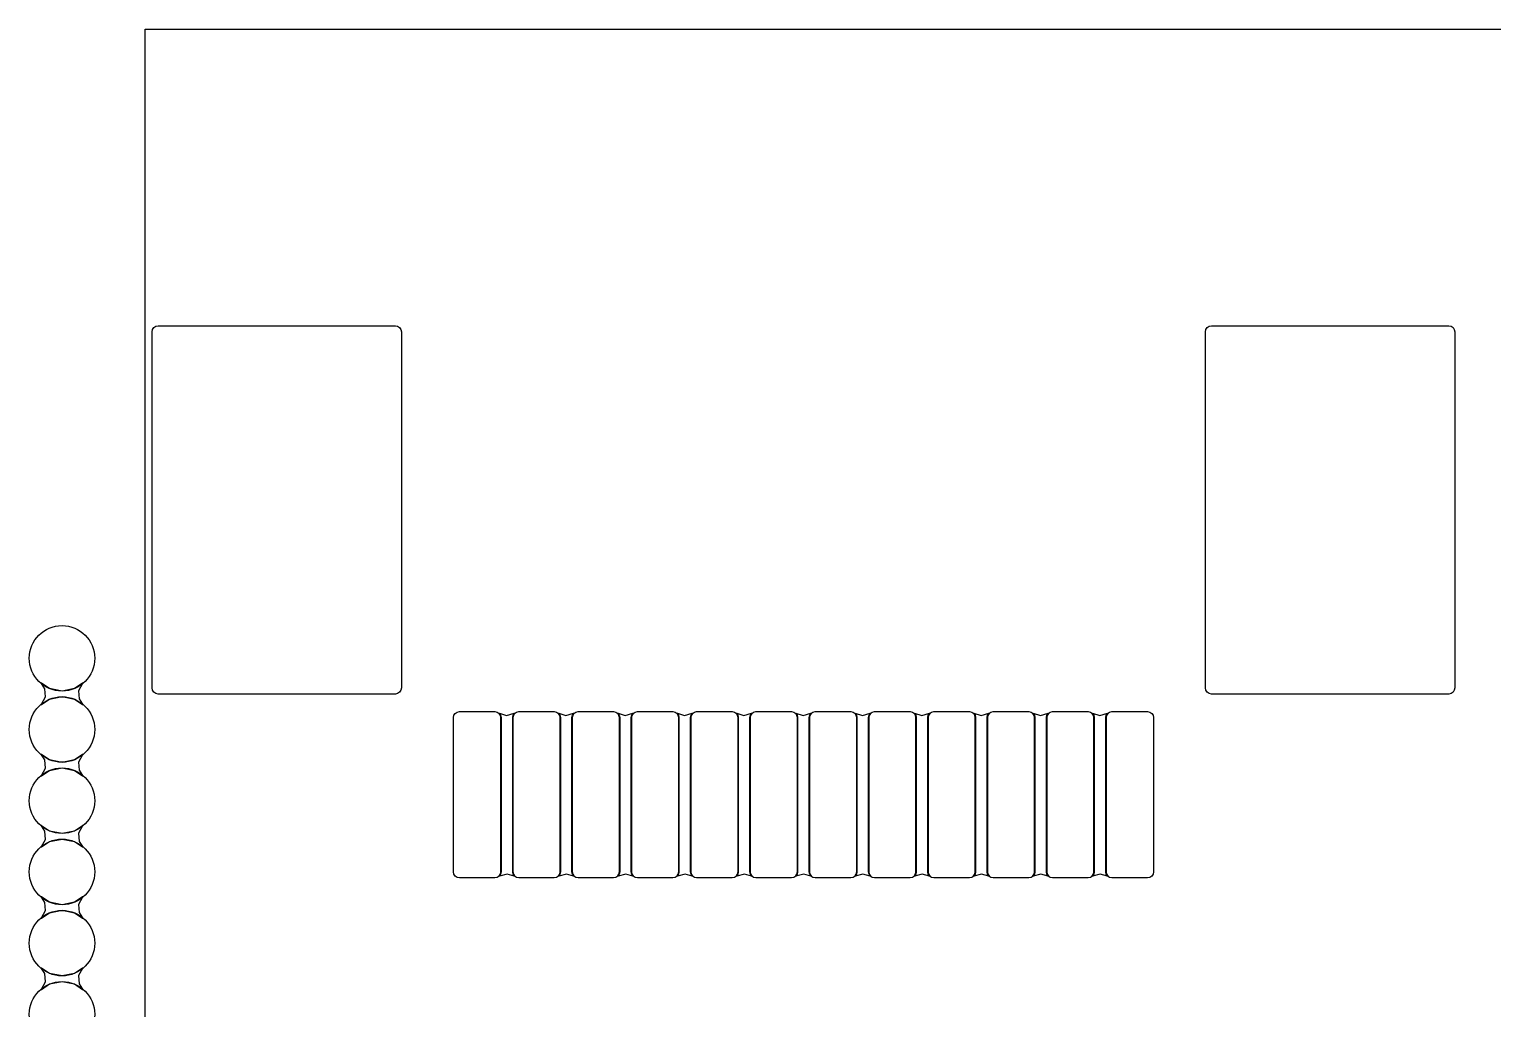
# Model space of a CAD drawing. Extents: x -27 to 356, y -111 to 35.
# Drawn here: x -22 to -9.66, y -60.45 to -52.2 of the extents above; entities that cross this region are included whole.
import ezdxf

# ---------------------------------------------------------------- set-up
doc = ezdxf.new("R2010")
doc.units = 0
doc.layers.add('BLACK', color=7, linetype='CONTINUOUS')

msp = doc.modelspace()

# ---------------------------------------------------------------- linework, layer by layer
at = {"layer": 'BLACK', "linetype": 'CONTINUOUS'}
for p, q in [((-21.025, -68.1983), (-21.025, -52.1983)), ((-21.025, -52.1983), (238.81, -52.1983)), ((-21.025, -68.1983), (-21.025, -52.1983)), ((-21.025, -52.1983), (238.81, -52.1983)), ((-20.966, -54.7483), (-20.9621, -54.7288)), ((-20.966, -57.7483), (-20.966, -54.7483)), ((-20.9621, -54.7288), (-20.9511, -54.7122)), ((-20.9511, -54.7122), (-20.9345, -54.7012)), ((-20.9345, -54.7012), (-20.915, -54.6973)), ((-20.915, -54.6973), (-18.915, -54.6973)), ((-18.915, -54.6973), (-18.8955, -54.7012)), ((-18.8955, -54.7012), (-18.8789, -54.7122)), ((-18.8789, -54.7122), (-18.8679, -54.7288)), ((-18.8679, -54.7288), (-18.864, -54.7483)), ((-18.864, -54.7483), (-18.864, -57.7483)), ((-12.086, -54.7483), (-12.0821, -54.7288)), ((-12.086, -57.7483), (-12.086, -54.7483)), ((-12.0821, -54.7288), (-12.0711, -54.7122)), ((-12.0711, -54.7122), (-12.0545, -54.7012)), ((-12.0545, -54.7012), (-12.035, -54.6973)), ((-12.035, -54.6973), (-10.035, -54.6973)), ((-10.035, -54.6973), (-10.0155, -54.7012)), ((-10.0155, -54.7012), (-9.99894, -54.7122)), ((-9.99894, -54.7122), (-9.98788, -54.7288)), ((-9.98788, -54.7288), (-9.984, -54.7483)), ((-9.984, -54.7483), (-9.984, -57.7483)), ((-21.9011, -57.707), (-21.8996, -57.7056)), ((-21.9005, -57.7089), (-21.9011, -57.707)), ((-21.8983, -57.7112), (-21.9005, -57.7089)), ((-21.8996, -57.7056), (-21.898, -57.7059)), ((-21.87, -57.7553), (-21.8983, -57.7112)), ((-21.898, -57.7059), (-21.8298, -57.7514)), ((-21.6202, -57.7514), (-21.552, -57.7059)), ((-21.5517, -57.7111), (-21.585, -57.7722)), ((-21.552, -57.7059), (-21.55, -57.7057)), ((-21.5495, -57.7089), (-21.5517, -57.7111)), ((-21.55, -57.7057), (-21.5489, -57.7074)), ((-21.5489, -57.7074), (-21.5495, -57.7089)), ((-21.8983, -57.8855), (-21.865, -57.8244)), ((-21.8298, -57.8452), (-21.898, -57.8907)), ((-21.865, -57.8244), (-21.87, -57.7553)), ((-21.8298, -57.7514), (-21.725, -57.7723)), ((-21.725, -57.8243), (-21.8298, -57.8452)), ((-21.725, -57.7723), (-21.6202, -57.7514)), ((-21.6202, -57.8452), (-21.725, -57.8243)), ((-21.552, -57.8907), (-21.6202, -57.8452)), ((-21.585, -57.7722), (-21.58, -57.8413)), ((-21.58, -57.8413), (-21.5517, -57.8854)), ((-20.9621, -57.7678), (-20.966, -57.7483)), ((-20.9511, -57.7844), (-20.9621, -57.7678)), ((-20.9345, -57.7954), (-20.9511, -57.7844)), ((-20.915, -57.7993), (-20.9345, -57.7954)), ((-18.915, -57.7993), (-20.915, -57.7993)), ((-18.8955, -57.7954), (-18.915, -57.7993)), ((-18.8789, -57.7844), (-18.8955, -57.7954)), ((-18.8679, -57.7678), (-18.8789, -57.7844)), ((-18.864, -57.7483), (-18.8679, -57.7678)), ((-12.0821, -57.7678), (-12.086, -57.7483)), ((-12.0711, -57.7844), (-12.0821, -57.7678)), ((-12.0545, -57.7954), (-12.0711, -57.7844)), ((-12.035, -57.7993), (-12.0545, -57.7954)), ((-10.035, -57.7993), (-12.035, -57.7993)), ((-10.0155, -57.7954), (-10.035, -57.7993)), ((-9.99894, -57.7844), (-10.0155, -57.7954)), ((-9.98788, -57.7678), (-9.99894, -57.7844)), ((-9.984, -57.7483), (-9.98788, -57.7678)), ((-21.9011, -57.8892), (-21.9005, -57.8877)), ((-21.9, -57.8909), (-21.9011, -57.8892)), ((-21.9005, -57.8877), (-21.8983, -57.8855)), ((-21.898, -57.8907), (-21.9, -57.8909)), ((-21.5504, -57.891), (-21.552, -57.8907)), ((-21.5517, -57.8854), (-21.5495, -57.8877)), ((-21.5489, -57.8896), (-21.5504, -57.891)), ((-21.5495, -57.8877), (-21.5489, -57.8896)), ((-18.426, -57.9983), (-18.4221, -57.9788)), ((-18.4221, -57.9788), (-18.4111, -57.9622)), ((-18.4111, -57.9622), (-18.3945, -57.9512)), ((-18.3945, -57.9512), (-18.375, -57.9473)), ((-18.375, -57.9473), (-18.075, -57.9473)), ((-18.075, -57.9473), (-18.0555, -57.9512)), ((-18.0555, -57.9512), (-18.0389, -57.9622)), ((-18.0399, -57.9625), (-18.0383, -57.9614)), ((-18.0398, -57.9645), (-18.0399, -57.9625)), ((-18.0298, -57.9796), (-18.0398, -57.9645)), ((-18.0389, -57.9622), (-18.0279, -57.9788)), ((-18.0383, -57.9614), (-18.0376, -57.9615)), ((-18.0376, -57.9615), (-17.9772, -57.9804)), ((-18.026, -57.9985), (-18.0298, -57.9796)), ((-18.0279, -57.9788), (-18.024, -57.9983)), ((-17.9772, -57.9804), (-17.9123, -57.9613)), ((-17.926, -57.9983), (-17.9221, -57.9788)), ((-17.9202, -57.9796), (-17.924, -57.9985)), ((-17.9221, -57.9788), (-17.9111, -57.9622)), ((-17.9101, -57.9644), (-17.9202, -57.9796)), ((-17.9123, -57.9613), (-17.9104, -57.9618)), ((-17.9111, -57.9622), (-17.8945, -57.9512)), ((-17.9104, -57.9618), (-17.9098, -57.9637)), ((-17.9098, -57.9637), (-17.9101, -57.9644)), ((-17.8945, -57.9512), (-17.875, -57.9473)), ((-17.875, -57.9473), (-17.575, -57.9473)), ((-17.575, -57.9473), (-17.5555, -57.9512)), ((-17.5555, -57.9512), (-17.5389, -57.9622)), ((-17.5399, -57.9625), (-17.5383, -57.9614)), ((-17.5398, -57.9645), (-17.5399, -57.9625)), ((-17.5298, -57.9796), (-17.5398, -57.9645)), ((-17.5389, -57.9622), (-17.5279, -57.9788)), ((-17.5383, -57.9614), (-17.5376, -57.9615)), ((-17.5376, -57.9615), (-17.4772, -57.9804)), ((-17.526, -57.9985), (-17.5298, -57.9796)), ((-17.5279, -57.9788), (-17.524, -57.9983)), ((-17.4772, -57.9804), (-17.4123, -57.9613)), ((-17.426, -57.9983), (-17.4221, -57.9788)), ((-17.4202, -57.9796), (-17.424, -57.9985)), ((-17.4221, -57.9788), (-17.4111, -57.9622)), ((-17.4101, -57.9644), (-17.4202, -57.9796)), ((-17.4123, -57.9613), (-17.4104, -57.9618)), ((-17.4111, -57.9622), (-17.3945, -57.9512)), ((-17.4104, -57.9618), (-17.4098, -57.9637)), ((-17.4098, -57.9637), (-17.4101, -57.9644)), ((-17.3945, -57.9512), (-17.375, -57.9473)), ((-17.375, -57.9473), (-17.075, -57.9473)), ((-17.075, -57.9473), (-17.0555, -57.9512)), ((-17.0555, -57.9512), (-17.0389, -57.9622)), ((-17.0399, -57.9625), (-17.0383, -57.9614)), ((-17.0398, -57.9645), (-17.0399, -57.9625)), ((-17.0298, -57.9796), (-17.0398, -57.9645)), ((-17.0389, -57.9622), (-17.0279, -57.9788)), ((-17.0383, -57.9614), (-17.0376, -57.9615)), ((-17.0376, -57.9615), (-16.9772, -57.9804)), ((-17.026, -57.9985), (-17.0298, -57.9796)), ((-17.0279, -57.9788), (-17.024, -57.9983)), ((-16.9772, -57.9804), (-16.9123, -57.9613)), ((-16.926, -57.9983), (-16.9221, -57.9788)), ((-16.9202, -57.9796), (-16.924, -57.9985)), ((-16.9221, -57.9788), (-16.9111, -57.9622)), ((-16.9101, -57.9644), (-16.9202, -57.9796)), ((-16.9123, -57.9613), (-16.9104, -57.9618)), ((-16.9111, -57.9622), (-16.8945, -57.9512)), ((-16.9104, -57.9618), (-16.9098, -57.9637)), ((-16.9098, -57.9637), (-16.9101, -57.9644)), ((-16.8945, -57.9512), (-16.875, -57.9473)), ((-16.875, -57.9473), (-16.575, -57.9473)), ((-16.575, -57.9473), (-16.5555, -57.9512)), ((-16.5555, -57.9512), (-16.5389, -57.9622)), ((-16.5399, -57.9625), (-16.5383, -57.9614)), ((-16.5398, -57.9645), (-16.5399, -57.9625)), ((-16.5298, -57.9796), (-16.5398, -57.9645)), ((-16.5389, -57.9622), (-16.5279, -57.9788)), ((-16.5383, -57.9614), (-16.5376, -57.9615)), ((-16.5376, -57.9615), (-16.4772, -57.9804)), ((-16.526, -57.9985), (-16.5298, -57.9796)), ((-16.5279, -57.9788), (-16.524, -57.9983)), ((-16.4772, -57.9804), (-16.4123, -57.9613)), ((-16.426, -57.9983), (-16.4221, -57.9788)), ((-16.4202, -57.9796), (-16.424, -57.9985)), ((-16.4221, -57.9788), (-16.4111, -57.9622)), ((-16.4101, -57.9644), (-16.4202, -57.9796)), ((-16.4123, -57.9613), (-16.4104, -57.9618)), ((-16.4111, -57.9622), (-16.3945, -57.9512)), ((-16.4104, -57.9618), (-16.4098, -57.9637)), ((-16.4098, -57.9637), (-16.4101, -57.9644)), ((-16.3945, -57.9512), (-16.375, -57.9473)), ((-16.375, -57.9473), (-16.075, -57.9473)), ((-16.075, -57.9473), (-16.0555, -57.9512)), ((-16.0555, -57.9512), (-16.0389, -57.9622)), ((-16.0399, -57.9625), (-16.0383, -57.9614)), ((-16.0398, -57.9645), (-16.0399, -57.9625)), ((-16.0298, -57.9796), (-16.0398, -57.9645)), ((-16.0389, -57.9622), (-16.0279, -57.9788)), ((-16.0383, -57.9614), (-16.0376, -57.9615)), ((-16.0376, -57.9615), (-15.9772, -57.9804)), ((-16.026, -57.9985), (-16.0298, -57.9796)), ((-16.0279, -57.9788), (-16.024, -57.9983)), ((-15.9772, -57.9804), (-15.9123, -57.9613)), ((-15.926, -57.9983), (-15.9221, -57.9788)), ((-15.9202, -57.9796), (-15.924, -57.9985)), ((-15.9221, -57.9788), (-15.9111, -57.9622)), ((-15.9101, -57.9644), (-15.9202, -57.9796)), ((-15.9123, -57.9613), (-15.9104, -57.9618)), ((-15.9111, -57.9622), (-15.8945, -57.9512)), ((-15.9104, -57.9618), (-15.9098, -57.9637)), ((-15.9098, -57.9637), (-15.9101, -57.9644)), ((-15.8945, -57.9512), (-15.875, -57.9473)), ((-15.875, -57.9473), (-15.575, -57.9473)), ((-15.575, -57.9473), (-15.5555, -57.9512)), ((-15.5555, -57.9512), (-15.5389, -57.9622)), ((-15.5399, -57.9625), (-15.5383, -57.9614)), ((-15.5398, -57.9645), (-15.5399, -57.9625)), ((-15.5298, -57.9796), (-15.5398, -57.9645)), ((-15.5389, -57.9622), (-15.5279, -57.9788)), ((-15.5383, -57.9614), (-15.5376, -57.9615)), ((-15.5376, -57.9615), (-15.4772, -57.9804)), ((-15.526, -57.9985), (-15.5298, -57.9796)), ((-15.5279, -57.9788), (-15.524, -57.9983)), ((-15.4772, -57.9804), (-15.4123, -57.9613)), ((-15.426, -57.9983), (-15.4221, -57.9788)), ((-15.4202, -57.9796), (-15.424, -57.9985)), ((-15.4221, -57.9788), (-15.4111, -57.9622)), ((-15.4101, -57.9644), (-15.4202, -57.9796)), ((-15.4123, -57.9613), (-15.4104, -57.9618)), ((-15.4111, -57.9622), (-15.3945, -57.9512)), ((-15.4104, -57.9618), (-15.4098, -57.9637)), ((-15.4098, -57.9637), (-15.4101, -57.9644)), ((-15.3945, -57.9512), (-15.375, -57.9473)), ((-15.375, -57.9473), (-15.075, -57.9473)), ((-15.075, -57.9473), (-15.0555, -57.9512)), ((-15.0555, -57.9512), (-15.0389, -57.9622)), ((-15.0399, -57.9625), (-15.0383, -57.9614)), ((-15.0398, -57.9645), (-15.0399, -57.9625)), ((-15.0298, -57.9796), (-15.0398, -57.9645)), ((-15.0389, -57.9622), (-15.0279, -57.9788)), ((-15.0383, -57.9614), (-15.0376, -57.9615)), ((-15.0376, -57.9615), (-14.9772, -57.9804)), ((-15.026, -57.9985), (-15.0298, -57.9796)), ((-15.0279, -57.9788), (-15.024, -57.9983)), ((-14.9772, -57.9804), (-14.9123, -57.9613)), ((-14.926, -57.9983), (-14.9221, -57.9788)), ((-14.9202, -57.9796), (-14.924, -57.9985)), ((-14.9221, -57.9788), (-14.9111, -57.9622)), ((-14.9101, -57.9644), (-14.9202, -57.9796)), ((-14.9123, -57.9613), (-14.9104, -57.9618)), ((-14.9111, -57.9622), (-14.8945, -57.9512)), ((-14.9104, -57.9618), (-14.9098, -57.9637)), ((-14.9098, -57.9637), (-14.9101, -57.9644)), ((-14.8945, -57.9512), (-14.875, -57.9473)), ((-14.875, -57.9473), (-14.575, -57.9473)), ((-14.575, -57.9473), (-14.5555, -57.9512)), ((-14.5555, -57.9512), (-14.5389, -57.9622)), ((-14.5399, -57.9625), (-14.5383, -57.9614)), ((-14.5398, -57.9645), (-14.5399, -57.9625)), ((-14.5298, -57.9796), (-14.5398, -57.9645)), ((-14.5389, -57.9622), (-14.5279, -57.9788)), ((-14.5383, -57.9614), (-14.5376, -57.9615)), ((-14.5376, -57.9615), (-14.4772, -57.9804)), ((-14.526, -57.9985), (-14.5298, -57.9796)), ((-14.5279, -57.9788), (-14.524, -57.9983)), ((-14.4772, -57.9804), (-14.4123, -57.9613)), ((-14.426, -57.9983), (-14.4221, -57.9788)), ((-14.4202, -57.9796), (-14.424, -57.9985)), ((-14.4221, -57.9788), (-14.4111, -57.9622)), ((-14.4101, -57.9644), (-14.4202, -57.9796)), ((-14.4123, -57.9613), (-14.4104, -57.9618)), ((-14.4111, -57.9622), (-14.3945, -57.9512)), ((-14.4104, -57.9618), (-14.4098, -57.9637)), ((-14.4098, -57.9637), (-14.4101, -57.9644)), ((-14.3945, -57.9512), (-14.375, -57.9473)), ((-14.375, -57.9473), (-14.075, -57.9473)), ((-14.075, -57.9473), (-14.0555, -57.9512)), ((-14.0555, -57.9512), (-14.0389, -57.9622)), ((-14.0399, -57.9625), (-14.0383, -57.9614)), ((-14.0398, -57.9645), (-14.0399, -57.9625)), ((-14.0298, -57.9796), (-14.0398, -57.9645)), ((-14.0389, -57.9622), (-14.0279, -57.9788)), ((-14.0383, -57.9614), (-14.0376, -57.9615)), ((-14.0376, -57.9615), (-13.9772, -57.9804)), ((-14.026, -57.9985), (-14.0298, -57.9796)), ((-14.0279, -57.9788), (-14.024, -57.9983)), ((-13.9772, -57.9804), (-13.9123, -57.9613)), ((-13.926, -57.9983), (-13.9221, -57.9788)), ((-13.9202, -57.9796), (-13.924, -57.9985)), ((-13.9221, -57.9788), (-13.9111, -57.9622)), ((-13.9101, -57.9644), (-13.9202, -57.9796)), ((-13.9123, -57.9613), (-13.9104, -57.9618)), ((-13.9111, -57.9622), (-13.8945, -57.9512)), ((-13.9104, -57.9618), (-13.9098, -57.9637)), ((-13.9098, -57.9637), (-13.9101, -57.9644)), ((-13.8945, -57.9512), (-13.875, -57.9473)), ((-13.875, -57.9473), (-13.575, -57.9473)), ((-13.575, -57.9473), (-13.5555, -57.9512)), ((-13.5555, -57.9512), (-13.5389, -57.9622)), ((-13.5399, -57.9625), (-13.5383, -57.9614)), ((-13.5398, -57.9645), (-13.5399, -57.9625)), ((-13.5298, -57.9796), (-13.5398, -57.9645)), ((-13.5389, -57.9622), (-13.5279, -57.9788)), ((-13.5383, -57.9614), (-13.5376, -57.9615)), ((-13.5376, -57.9615), (-13.4772, -57.9804)), ((-13.526, -57.9985), (-13.5298, -57.9796)), ((-13.5279, -57.9788), (-13.524, -57.9983)), ((-13.4772, -57.9804), (-13.4123, -57.9613)), ((-13.426, -57.9983), (-13.4221, -57.9788)), ((-13.4202, -57.9796), (-13.424, -57.9985)), ((-13.4221, -57.9788), (-13.4111, -57.9622)), ((-13.4101, -57.9644), (-13.4202, -57.9796)), ((-13.4123, -57.9613), (-13.4104, -57.9618)), ((-13.4111, -57.9622), (-13.3945, -57.9512)), ((-13.4104, -57.9618), (-13.4098, -57.9637)), ((-13.4098, -57.9637), (-13.4101, -57.9644)), ((-13.3945, -57.9512), (-13.375, -57.9473)), ((-13.375, -57.9473), (-13.075, -57.9473)), ((-13.075, -57.9473), (-13.0555, -57.9512)), ((-13.0555, -57.9512), (-13.0389, -57.9622)), ((-13.0399, -57.9625), (-13.0383, -57.9614)), ((-13.0398, -57.9645), (-13.0399, -57.9625)), ((-13.0298, -57.9796), (-13.0398, -57.9645)), ((-13.0389, -57.9622), (-13.0279, -57.9788)), ((-13.0383, -57.9614), (-13.0376, -57.9615)), ((-13.0376, -57.9615), (-12.9772, -57.9804)), ((-13.026, -57.9985), (-13.0298, -57.9796)), ((-13.0279, -57.9788), (-13.024, -57.9983)), ((-12.9772, -57.9804), (-12.9123, -57.9613)), ((-12.926, -57.9983), (-12.9221, -57.9788)), ((-12.9202, -57.9796), (-12.924, -57.9985)), ((-12.9221, -57.9788), (-12.9111, -57.9622)), ((-12.9101, -57.9644), (-12.9202, -57.9796)), ((-12.9123, -57.9613), (-12.9104, -57.9618)), ((-12.9111, -57.9622), (-12.8945, -57.9512)), ((-12.9104, -57.9618), (-12.9098, -57.9637)), ((-12.9098, -57.9637), (-12.9101, -57.9644)), ((-12.8945, -57.9512), (-12.875, -57.9473)), ((-12.875, -57.9473), (-12.575, -57.9473)), ((-12.575, -57.9473), (-12.5555, -57.9512)), ((-12.5555, -57.9512), (-12.5389, -57.9622)), ((-12.5389, -57.9622), (-12.5279, -57.9788)), ((-12.5279, -57.9788), (-12.524, -57.9983)), ((-18.426, -59.2983), (-18.426, -57.9983)), ((-18.026, -59.2981), (-18.026, -57.9985)), ((-18.024, -57.9983), (-18.024, -59.2983)), ((-17.926, -59.2983), (-17.926, -57.9983)), ((-17.924, -57.9985), (-17.924, -59.2981)), ((-17.526, -59.2981), (-17.526, -57.9985)), ((-17.524, -57.9983), (-17.524, -59.2983)), ((-17.426, -59.2983), (-17.426, -57.9983)), ((-17.424, -57.9985), (-17.424, -59.2981)), ((-17.026, -59.2981), (-17.026, -57.9985)), ((-17.024, -57.9983), (-17.024, -59.2983)), ((-16.926, -59.2983), (-16.926, -57.9983)), ((-16.924, -57.9985), (-16.924, -59.2981)), ((-16.526, -59.2981), (-16.526, -57.9985)), ((-16.524, -57.9983), (-16.524, -59.2983)), ((-16.426, -59.2983), (-16.426, -57.9983)), ((-16.424, -57.9985), (-16.424, -59.2981)), ((-16.026, -59.2981), (-16.026, -57.9985)), ((-16.024, -57.9983), (-16.024, -59.2983)), ((-15.926, -59.2983), (-15.926, -57.9983)), ((-15.924, -57.9985), (-15.924, -59.2981)), ((-15.526, -59.2981), (-15.526, -57.9985)), ((-15.524, -57.9983), (-15.524, -59.2983)), ((-15.426, -59.2983), (-15.426, -57.9983)), ((-15.424, -57.9985), (-15.424, -59.2981)), ((-15.026, -59.2981), (-15.026, -57.9985)), ((-15.024, -57.9983), (-15.024, -59.2983)), ((-14.926, -59.2983), (-14.926, -57.9983)), ((-14.924, -57.9985), (-14.924, -59.2981)), ((-14.526, -59.2981), (-14.526, -57.9985)), ((-14.524, -57.9983), (-14.524, -59.2983)), ((-14.426, -59.2983), (-14.426, -57.9983)), ((-14.424, -57.9985), (-14.424, -59.2981)), ((-14.026, -59.2981), (-14.026, -57.9985)), ((-14.024, -57.9983), (-14.024, -59.2983)), ((-13.926, -59.2983), (-13.926, -57.9983)), ((-13.924, -57.9985), (-13.924, -59.2981)), ((-13.526, -59.2981), (-13.526, -57.9985)), ((-13.524, -57.9983), (-13.524, -59.2983)), ((-13.426, -59.2983), (-13.426, -57.9983)), ((-13.424, -57.9985), (-13.424, -59.2981)), ((-13.026, -59.2981), (-13.026, -57.9985)), ((-13.024, -57.9983), (-13.024, -59.2983)), ((-12.926, -59.2983), (-12.926, -57.9983)), ((-12.924, -57.9985), (-12.924, -59.2981)), ((-12.524, -57.9983), (-12.524, -59.2983)), ((-21.9011, -58.307), (-21.8996, -58.3056)), ((-21.9005, -58.3089), (-21.9011, -58.307)), ((-21.8983, -58.3112), (-21.9005, -58.3089)), ((-21.8996, -58.3056), (-21.898, -58.3059)), ((-21.87, -58.3553), (-21.8983, -58.3112)), ((-21.898, -58.3059), (-21.8298, -58.3514)), ((-21.8298, -58.3514), (-21.725, -58.3723)), ((-21.725, -58.3723), (-21.6202, -58.3514)), ((-21.6202, -58.3514), (-21.552, -58.3059)), ((-21.5517, -58.3111), (-21.585, -58.3722)), ((-21.552, -58.3059), (-21.55, -58.3057)), ((-21.5495, -58.3089), (-21.5517, -58.3111)), ((-21.55, -58.3057), (-21.5489, -58.3074)), ((-21.5489, -58.3074), (-21.5495, -58.3089)), ((-21.8983, -58.4855), (-21.865, -58.4244)), ((-21.8298, -58.4452), (-21.898, -58.4907)), ((-21.865, -58.4244), (-21.87, -58.3553)), ((-21.725, -58.4243), (-21.8298, -58.4452)), ((-21.6202, -58.4452), (-21.725, -58.4243)), ((-21.552, -58.4907), (-21.6202, -58.4452)), ((-21.585, -58.3722), (-21.58, -58.4413)), ((-21.58, -58.4413), (-21.5517, -58.4854)), ((-21.9011, -58.4892), (-21.9005, -58.4877)), ((-21.9, -58.4909), (-21.9011, -58.4892)), ((-21.9005, -58.4877), (-21.8983, -58.4855)), ((-21.898, -58.4907), (-21.9, -58.4909)), ((-21.5504, -58.491), (-21.552, -58.4907)), ((-21.5517, -58.4854), (-21.5495, -58.4877)), ((-21.5489, -58.4896), (-21.5504, -58.491)), ((-21.5495, -58.4877), (-21.5489, -58.4896)), ((-21.9011, -58.907), (-21.8996, -58.9056)), ((-21.9005, -58.9089), (-21.9011, -58.907)), ((-21.8983, -58.9112), (-21.9005, -58.9089)), ((-21.8996, -58.9056), (-21.898, -58.9059)), ((-21.87, -58.9553), (-21.8983, -58.9112)), ((-21.898, -58.9059), (-21.8298, -58.9514)), ((-21.865, -59.0244), (-21.87, -58.9553)), ((-21.8298, -58.9514), (-21.725, -58.9723)), ((-21.725, -58.9723), (-21.6202, -58.9514)), ((-21.6202, -58.9514), (-21.552, -58.9059)), ((-21.5517, -58.9111), (-21.585, -58.9722)), ((-21.552, -58.9059), (-21.55, -58.9057)), ((-21.5495, -58.9089), (-21.5517, -58.9111)), ((-21.55, -58.9057), (-21.5489, -58.9074)), ((-21.5489, -58.9074), (-21.5495, -58.9089)), ((-21.9011, -59.0892), (-21.9005, -59.0877)), ((-21.9, -59.0909), (-21.9011, -59.0892)), ((-21.9005, -59.0877), (-21.8983, -59.0855)), ((-21.898, -59.0907), (-21.9, -59.0909)), ((-21.8983, -59.0855), (-21.865, -59.0244)), ((-21.8298, -59.0452), (-21.898, -59.0907)), ((-21.725, -59.0243), (-21.8298, -59.0452)), ((-21.6202, -59.0452), (-21.725, -59.0243)), ((-21.552, -59.0907), (-21.6202, -59.0452)), ((-21.585, -58.9722), (-21.58, -59.0413)), ((-21.58, -59.0413), (-21.5517, -59.0854)), ((-21.5504, -59.091), (-21.552, -59.0907)), ((-21.5517, -59.0854), (-21.5495, -59.0877)), ((-21.5489, -59.0896), (-21.5504, -59.091)), ((-21.5495, -59.0877), (-21.5489, -59.0896)), ((-18.4221, -59.3178), (-18.426, -59.2983)), ((-18.4111, -59.3344), (-18.4221, -59.3178)), ((-18.3945, -59.3454), (-18.4111, -59.3344)), ((-18.0389, -59.3344), (-18.0555, -59.3454)), ((-18.0402, -59.3329), (-18.0399, -59.3322)), ((-18.0396, -59.3348), (-18.0402, -59.3329)), ((-18.0399, -59.3322), (-18.0298, -59.317)), ((-18.0377, -59.3353), (-18.0396, -59.3348)), ((-18.0279, -59.3178), (-18.0389, -59.3344)), ((-17.9728, -59.3162), (-18.0377, -59.3353)), ((-18.0298, -59.317), (-18.026, -59.2981)), ((-18.024, -59.2983), (-18.0279, -59.3178)), ((-17.9124, -59.3351), (-17.9728, -59.3162)), ((-17.9221, -59.3178), (-17.926, -59.2983)), ((-17.924, -59.2981), (-17.9202, -59.317)), ((-17.9111, -59.3344), (-17.9221, -59.3178)), ((-17.9202, -59.317), (-17.9102, -59.3321)), ((-17.9117, -59.3352), (-17.9124, -59.3351)), ((-17.9101, -59.3341), (-17.9117, -59.3352)), ((-17.8945, -59.3454), (-17.9111, -59.3344)), ((-17.9102, -59.3321), (-17.9101, -59.3341)), ((-17.5389, -59.3344), (-17.5555, -59.3454)), ((-17.5402, -59.3329), (-17.5399, -59.3322)), ((-17.5396, -59.3348), (-17.5402, -59.3329)), ((-17.5399, -59.3322), (-17.5298, -59.317)), ((-17.5377, -59.3353), (-17.5396, -59.3348)), ((-17.5279, -59.3178), (-17.5389, -59.3344)), ((-17.4728, -59.3162), (-17.5377, -59.3353)), ((-17.5298, -59.317), (-17.526, -59.2981)), ((-17.524, -59.2983), (-17.5279, -59.3178)), ((-17.4124, -59.3351), (-17.4728, -59.3162)), ((-17.4221, -59.3178), (-17.426, -59.2983)), ((-17.424, -59.2981), (-17.4202, -59.317)), ((-17.4111, -59.3344), (-17.4221, -59.3178)), ((-17.4202, -59.317), (-17.4102, -59.3321)), ((-17.4117, -59.3352), (-17.4124, -59.3351)), ((-17.4101, -59.3341), (-17.4117, -59.3352)), ((-17.3945, -59.3454), (-17.4111, -59.3344)), ((-17.4102, -59.3321), (-17.4101, -59.3341)), ((-17.0389, -59.3344), (-17.0555, -59.3454)), ((-17.0402, -59.3329), (-17.0399, -59.3322)), ((-17.0396, -59.3348), (-17.0402, -59.3329)), ((-17.0399, -59.3322), (-17.0298, -59.317)), ((-17.0377, -59.3353), (-17.0396, -59.3348)), ((-17.0279, -59.3178), (-17.0389, -59.3344)), ((-16.9728, -59.3162), (-17.0377, -59.3353)), ((-17.0298, -59.317), (-17.026, -59.2981)), ((-17.024, -59.2983), (-17.0279, -59.3178)), ((-16.9124, -59.3351), (-16.9728, -59.3162)), ((-16.9221, -59.3178), (-16.926, -59.2983)), ((-16.924, -59.2981), (-16.9202, -59.317)), ((-16.9111, -59.3344), (-16.9221, -59.3178)), ((-16.9202, -59.317), (-16.9102, -59.3321)), ((-16.9117, -59.3352), (-16.9124, -59.3351)), ((-16.9101, -59.3341), (-16.9117, -59.3352)), ((-16.8945, -59.3454), (-16.9111, -59.3344)), ((-16.9102, -59.3321), (-16.9101, -59.3341)), ((-16.5389, -59.3344), (-16.5555, -59.3454)), ((-16.5402, -59.3329), (-16.5399, -59.3322)), ((-16.5396, -59.3348), (-16.5402, -59.3329)), ((-16.5399, -59.3322), (-16.5298, -59.317)), ((-16.5377, -59.3353), (-16.5396, -59.3348)), ((-16.5279, -59.3178), (-16.5389, -59.3344)), ((-16.4728, -59.3162), (-16.5377, -59.3353)), ((-16.5298, -59.317), (-16.526, -59.2981)), ((-16.524, -59.2983), (-16.5279, -59.3178)), ((-16.4124, -59.3351), (-16.4728, -59.3162)), ((-16.4221, -59.3178), (-16.426, -59.2983)), ((-16.424, -59.2981), (-16.4202, -59.317)), ((-16.4111, -59.3344), (-16.4221, -59.3178)), ((-16.4202, -59.317), (-16.4102, -59.3321)), ((-16.4117, -59.3352), (-16.4124, -59.3351)), ((-16.4101, -59.3341), (-16.4117, -59.3352)), ((-16.3945, -59.3454), (-16.4111, -59.3344)), ((-16.4102, -59.3321), (-16.4101, -59.3341)), ((-16.0389, -59.3344), (-16.0555, -59.3454)), ((-16.0402, -59.3329), (-16.0399, -59.3322)), ((-16.0396, -59.3348), (-16.0402, -59.3329)), ((-16.0399, -59.3322), (-16.0298, -59.317)), ((-16.0377, -59.3353), (-16.0396, -59.3348)), ((-16.0279, -59.3178), (-16.0389, -59.3344)), ((-15.9728, -59.3162), (-16.0377, -59.3353)), ((-16.0298, -59.317), (-16.026, -59.2981)), ((-16.024, -59.2983), (-16.0279, -59.3178)), ((-15.9124, -59.3351), (-15.9728, -59.3162)), ((-15.9221, -59.3178), (-15.926, -59.2983)), ((-15.924, -59.2981), (-15.9202, -59.317)), ((-15.9111, -59.3344), (-15.9221, -59.3178)), ((-15.9202, -59.317), (-15.9102, -59.3321)), ((-15.9117, -59.3352), (-15.9124, -59.3351)), ((-15.9101, -59.3341), (-15.9117, -59.3352)), ((-15.8945, -59.3454), (-15.9111, -59.3344)), ((-15.9102, -59.3321), (-15.9101, -59.3341)), ((-15.5389, -59.3344), (-15.5555, -59.3454)), ((-15.5402, -59.3329), (-15.5399, -59.3322)), ((-15.5396, -59.3348), (-15.5402, -59.3329)), ((-15.5399, -59.3322), (-15.5298, -59.317)), ((-15.5377, -59.3353), (-15.5396, -59.3348)), ((-15.5279, -59.3178), (-15.5389, -59.3344)), ((-15.4728, -59.3162), (-15.5377, -59.3353)), ((-15.5298, -59.317), (-15.526, -59.2981)), ((-15.524, -59.2983), (-15.5279, -59.3178)), ((-15.4124, -59.3351), (-15.4728, -59.3162)), ((-15.4221, -59.3178), (-15.426, -59.2983)), ((-15.424, -59.2981), (-15.4202, -59.317)), ((-15.4111, -59.3344), (-15.4221, -59.3178)), ((-15.4202, -59.317), (-15.4102, -59.3321)), ((-15.4117, -59.3352), (-15.4124, -59.3351)), ((-15.4101, -59.3341), (-15.4117, -59.3352)), ((-15.3945, -59.3454), (-15.4111, -59.3344)), ((-15.4102, -59.3321), (-15.4101, -59.3341)), ((-15.0389, -59.3344), (-15.0555, -59.3454)), ((-15.0402, -59.3329), (-15.0399, -59.3322)), ((-15.0396, -59.3348), (-15.0402, -59.3329)), ((-15.0399, -59.3322), (-15.0298, -59.317)), ((-15.0377, -59.3353), (-15.0396, -59.3348)), ((-15.0279, -59.3178), (-15.0389, -59.3344)), ((-14.9728, -59.3162), (-15.0377, -59.3353)), ((-15.0298, -59.317), (-15.026, -59.2981)), ((-15.024, -59.2983), (-15.0279, -59.3178)), ((-14.9124, -59.3351), (-14.9728, -59.3162)), ((-14.9221, -59.3178), (-14.926, -59.2983)), ((-14.924, -59.2981), (-14.9202, -59.317)), ((-14.9111, -59.3344), (-14.9221, -59.3178)), ((-14.9202, -59.317), (-14.9102, -59.3321)), ((-14.9117, -59.3352), (-14.9124, -59.3351)), ((-14.9101, -59.3341), (-14.9117, -59.3352)), ((-14.8945, -59.3454), (-14.9111, -59.3344)), ((-14.9102, -59.3321), (-14.9101, -59.3341)), ((-14.5389, -59.3344), (-14.5555, -59.3454)), ((-14.5402, -59.3329), (-14.5399, -59.3322)), ((-14.5396, -59.3348), (-14.5402, -59.3329)), ((-14.5399, -59.3322), (-14.5298, -59.317)), ((-14.5377, -59.3353), (-14.5396, -59.3348)), ((-14.5279, -59.3178), (-14.5389, -59.3344)), ((-14.4728, -59.3162), (-14.5377, -59.3353)), ((-14.5298, -59.317), (-14.526, -59.2981)), ((-14.524, -59.2983), (-14.5279, -59.3178)), ((-14.4124, -59.3351), (-14.4728, -59.3162)), ((-14.4221, -59.3178), (-14.426, -59.2983)), ((-14.424, -59.2981), (-14.4202, -59.317)), ((-14.4111, -59.3344), (-14.4221, -59.3178)), ((-14.4202, -59.317), (-14.4102, -59.3321)), ((-14.4117, -59.3352), (-14.4124, -59.3351)), ((-14.4101, -59.3341), (-14.4117, -59.3352)), ((-14.3945, -59.3454), (-14.4111, -59.3344)), ((-14.4102, -59.3321), (-14.4101, -59.3341)), ((-14.0389, -59.3344), (-14.0555, -59.3454)), ((-14.0402, -59.3329), (-14.0399, -59.3322)), ((-14.0396, -59.3348), (-14.0402, -59.3329)), ((-14.0399, -59.3322), (-14.0298, -59.317)), ((-14.0377, -59.3353), (-14.0396, -59.3348)), ((-14.0279, -59.3178), (-14.0389, -59.3344)), ((-13.9728, -59.3162), (-14.0377, -59.3353)), ((-14.0298, -59.317), (-14.026, -59.2981)), ((-14.024, -59.2983), (-14.0279, -59.3178)), ((-13.9124, -59.3351), (-13.9728, -59.3162)), ((-13.9221, -59.3178), (-13.926, -59.2983)), ((-13.924, -59.2981), (-13.9202, -59.317)), ((-13.9111, -59.3344), (-13.9221, -59.3178)), ((-13.9202, -59.317), (-13.9102, -59.3321)), ((-13.9117, -59.3352), (-13.9124, -59.3351)), ((-13.9101, -59.3341), (-13.9117, -59.3352)), ((-13.8945, -59.3454), (-13.9111, -59.3344)), ((-13.9102, -59.3321), (-13.9101, -59.3341)), ((-13.5389, -59.3344), (-13.5555, -59.3454)), ((-13.5402, -59.3329), (-13.5399, -59.3322)), ((-13.5396, -59.3348), (-13.5402, -59.3329)), ((-13.5399, -59.3322), (-13.5298, -59.317)), ((-13.5377, -59.3353), (-13.5396, -59.3348)), ((-13.5279, -59.3178), (-13.5389, -59.3344)), ((-13.4728, -59.3162), (-13.5377, -59.3353)), ((-13.5298, -59.317), (-13.526, -59.2981)), ((-13.524, -59.2983), (-13.5279, -59.3178)), ((-13.4124, -59.3351), (-13.4728, -59.3162)), ((-13.4221, -59.3178), (-13.426, -59.2983)), ((-13.424, -59.2981), (-13.4202, -59.317)), ((-13.4111, -59.3344), (-13.4221, -59.3178)), ((-13.4202, -59.317), (-13.4102, -59.3321)), ((-13.4117, -59.3352), (-13.4124, -59.3351)), ((-13.4101, -59.3341), (-13.4117, -59.3352)), ((-13.3945, -59.3454), (-13.4111, -59.3344)), ((-13.4102, -59.3321), (-13.4101, -59.3341)), ((-13.0389, -59.3344), (-13.0555, -59.3454)), ((-13.0402, -59.3329), (-13.0399, -59.3322)), ((-13.0396, -59.3348), (-13.0402, -59.3329)), ((-13.0399, -59.3322), (-13.0298, -59.317)), ((-13.0377, -59.3353), (-13.0396, -59.3348)), ((-13.0279, -59.3178), (-13.0389, -59.3344)), ((-12.9728, -59.3162), (-13.0377, -59.3353)), ((-13.0298, -59.317), (-13.026, -59.2981)), ((-13.024, -59.2983), (-13.0279, -59.3178)), ((-12.9124, -59.3351), (-12.9728, -59.3162)), ((-12.9221, -59.3178), (-12.926, -59.2983)), ((-12.924, -59.2981), (-12.9202, -59.317)), ((-12.9111, -59.3344), (-12.9221, -59.3178)), ((-12.9202, -59.317), (-12.9102, -59.3321)), ((-12.9117, -59.3352), (-12.9124, -59.3351)), ((-12.9101, -59.3341), (-12.9117, -59.3352)), ((-12.8945, -59.3454), (-12.9111, -59.3344)), ((-12.9102, -59.3321), (-12.9101, -59.3341)), ((-12.5389, -59.3344), (-12.5555, -59.3454)), ((-12.5279, -59.3178), (-12.5389, -59.3344)), ((-12.524, -59.2983), (-12.5279, -59.3178)), ((-18.375, -59.3493), (-18.3945, -59.3454)), ((-18.075, -59.3493), (-18.375, -59.3493)), ((-18.0555, -59.3454), (-18.075, -59.3493)), ((-17.875, -59.3493), (-17.8945, -59.3454)), ((-17.575, -59.3493), (-17.875, -59.3493)), ((-17.5555, -59.3454), (-17.575, -59.3493)), ((-17.375, -59.3493), (-17.3945, -59.3454)), ((-17.075, -59.3493), (-17.375, -59.3493)), ((-17.0555, -59.3454), (-17.075, -59.3493)), ((-16.875, -59.3493), (-16.8945, -59.3454)), ((-16.575, -59.3493), (-16.875, -59.3493)), ((-16.5555, -59.3454), (-16.575, -59.3493)), ((-16.375, -59.3493), (-16.3945, -59.3454)), ((-16.075, -59.3493), (-16.375, -59.3493)), ((-16.0555, -59.3454), (-16.075, -59.3493)), ((-15.875, -59.3493), (-15.8945, -59.3454)), ((-15.575, -59.3493), (-15.875, -59.3493)), ((-15.5555, -59.3454), (-15.575, -59.3493)), ((-15.375, -59.3493), (-15.3945, -59.3454)), ((-15.075, -59.3493), (-15.375, -59.3493)), ((-15.0555, -59.3454), (-15.075, -59.3493)), ((-14.875, -59.3493), (-14.8945, -59.3454)), ((-14.575, -59.3493), (-14.875, -59.3493)), ((-14.5555, -59.3454), (-14.575, -59.3493)), ((-14.375, -59.3493), (-14.3945, -59.3454)), ((-14.075, -59.3493), (-14.375, -59.3493)), ((-14.0555, -59.3454), (-14.075, -59.3493)), ((-13.875, -59.3493), (-13.8945, -59.3454)), ((-13.575, -59.3493), (-13.875, -59.3493)), ((-13.5555, -59.3454), (-13.575, -59.3493)), ((-13.375, -59.3493), (-13.3945, -59.3454)), ((-13.075, -59.3493), (-13.375, -59.3493)), ((-13.0555, -59.3454), (-13.075, -59.3493)), ((-12.875, -59.3493), (-12.8945, -59.3454)), ((-12.575, -59.3493), (-12.875, -59.3493)), ((-12.5555, -59.3454), (-12.575, -59.3493)), ((-21.9011, -59.507), (-21.8996, -59.5056)), ((-21.9005, -59.5089), (-21.9011, -59.507)), ((-21.8983, -59.5112), (-21.9005, -59.5089)), ((-21.8996, -59.5056), (-21.898, -59.5059)), ((-21.87, -59.5553), (-21.8983, -59.5112)), ((-21.898, -59.5059), (-21.8298, -59.5514)), ((-21.865, -59.6244), (-21.87, -59.5553)), ((-21.8298, -59.5514), (-21.725, -59.5723)), ((-21.725, -59.5723), (-21.6202, -59.5514)), ((-21.6202, -59.5514), (-21.552, -59.5059)), ((-21.5517, -59.5111), (-21.585, -59.5722)), ((-21.585, -59.5722), (-21.58, -59.6413)), ((-21.552, -59.5059), (-21.55, -59.5057)), ((-21.5495, -59.5089), (-21.5517, -59.5111)), ((-21.55, -59.5057), (-21.5489, -59.5074)), ((-21.5489, -59.5074), (-21.5495, -59.5089)), ((-21.9011, -59.6892), (-21.9005, -59.6877)), ((-21.9, -59.6909), (-21.9011, -59.6892)), ((-21.9005, -59.6877), (-21.8983, -59.6855)), ((-21.898, -59.6907), (-21.9, -59.6909)), ((-21.8983, -59.6855), (-21.865, -59.6244)), ((-21.8298, -59.6452), (-21.898, -59.6907)), ((-21.725, -59.6243), (-21.8298, -59.6452)), ((-21.6202, -59.6452), (-21.725, -59.6243)), ((-21.552, -59.6907), (-21.6202, -59.6452)), ((-21.58, -59.6413), (-21.5517, -59.6854)), ((-21.5504, -59.691), (-21.552, -59.6907)), ((-21.5517, -59.6854), (-21.5495, -59.6877)), ((-21.5489, -59.6896), (-21.5504, -59.691)), ((-21.5495, -59.6877), (-21.5489, -59.6896)), ((-21.9011, -60.107), (-21.8996, -60.1056)), ((-21.9005, -60.1089), (-21.9011, -60.107)), ((-21.8983, -60.1112), (-21.9005, -60.1089)), ((-21.8996, -60.1056), (-21.898, -60.1059)), ((-21.87, -60.1553), (-21.8983, -60.1112)), ((-21.898, -60.1059), (-21.8298, -60.1514)), ((-21.865, -60.2244), (-21.87, -60.1553)), ((-21.8298, -60.1514), (-21.725, -60.1723)), ((-21.725, -60.1723), (-21.6202, -60.1514)), ((-21.6202, -60.1514), (-21.552, -60.1059)), ((-21.5517, -60.1111), (-21.585, -60.1722)), ((-21.585, -60.1722), (-21.58, -60.2413)), ((-21.552, -60.1059), (-21.55, -60.1057)), ((-21.5495, -60.1089), (-21.5517, -60.1111)), ((-21.55, -60.1057), (-21.5489, -60.1074)), ((-21.5489, -60.1074), (-21.5495, -60.1089)), ((-21.9011, -60.2892), (-21.9005, -60.2877)), ((-21.9, -60.2909), (-21.9011, -60.2892)), ((-21.9005, -60.2877), (-21.8983, -60.2855)), ((-21.898, -60.2907), (-21.9, -60.2909)), ((-21.8983, -60.2855), (-21.865, -60.2244)), ((-21.8298, -60.2452), (-21.898, -60.2907)), ((-21.725, -60.2243), (-21.8298, -60.2452)), ((-21.6202, -60.2452), (-21.725, -60.2243)), ((-21.552, -60.2907), (-21.6202, -60.2452)), ((-21.58, -60.2413), (-21.5517, -60.2854)), ((-21.5504, -60.291), (-21.552, -60.2907)), ((-21.5517, -60.2854), (-21.5495, -60.2877)), ((-21.5489, -60.2896), (-21.5504, -60.291)), ((-21.5495, -60.2877), (-21.5489, -60.2896))]:
    msp.add_line(p, q, dxfattribs=at)
at = {"layer": 'BLACK'}
for centre in [(-21.725, -57.4983), (-21.725, -58.0983), (-21.725, -58.6983), (-21.725, -59.2983), (-21.725, -59.8983), (-21.725, -60.4983)]:
    msp.add_circle(centre, 0.276, dxfattribs=at)

doc.saveas('drawing.dxf')
